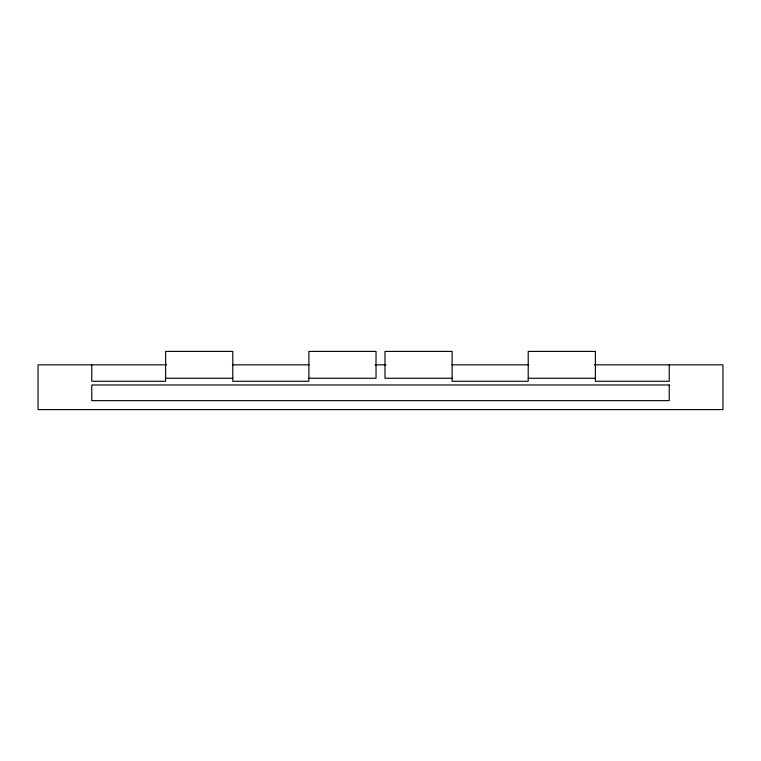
<?xml version="1.0" encoding="UTF-8"?>
<svg xmlns="http://www.w3.org/2000/svg" width="761" height="761" viewBox="0 0 761 761"><rect width="100%" height="100%" fill="white"/><g stroke="black" fill="none" stroke-linecap="round" stroke-linejoin="round"><path stroke-width="1.14" d="M166.611 364.833L38.05 364.833L38.05 409.599L722.95 409.599L722.95 364.833L594.389 364.833M232.362 364.833L309.156 364.833M375.163 364.833L385.837 364.833M451.844 364.833L528.638 364.833M165.632 378.265L232.78 378.265M308.88 378.265L376.02 378.265L376.02 351.401L308.88 351.401L308.88 381.271L232.78 381.271L232.78 351.401L165.632 351.401L165.632 381.271L91.767 381.271L91.767 364.833M452.12 378.265L384.98 378.265L384.98 351.401L452.12 351.401L452.12 381.271L528.22 381.271L528.22 351.401L595.368 351.401L595.368 381.271L669.233 381.271L669.233 364.833M528.22 378.265L595.368 378.265M669.233 384.98L91.767 384.98L91.767 400.647L669.233 400.647L669.233 384.98"/></g></svg>
